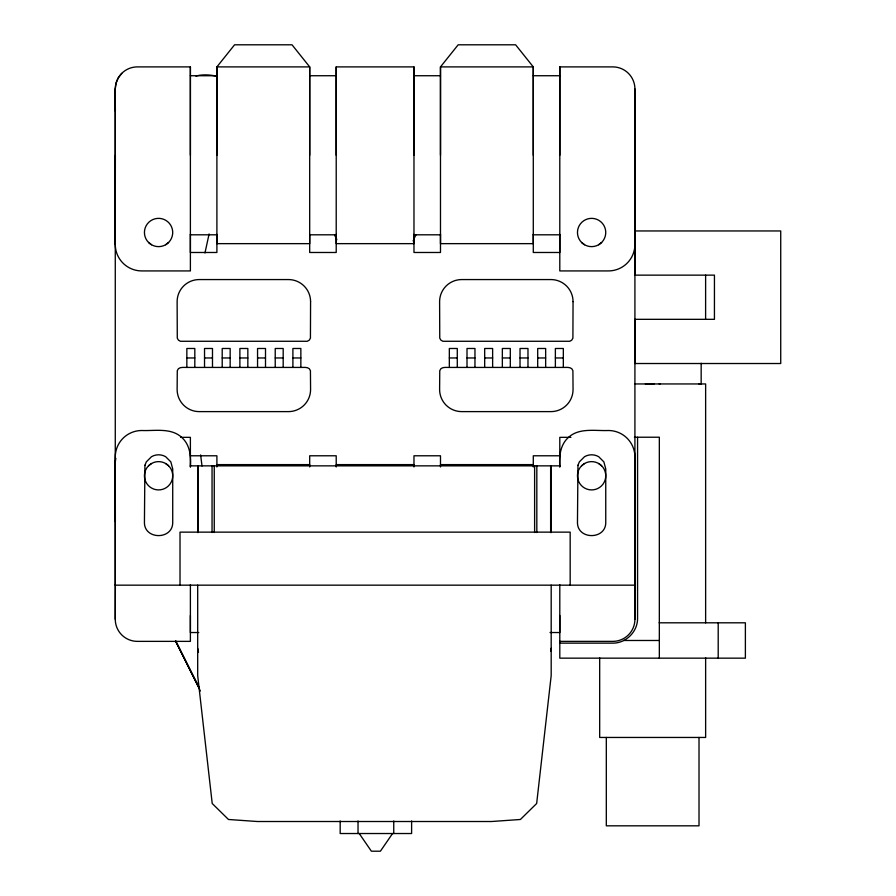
<?xml version="1.0" encoding="UTF-8"?>
<svg xmlns="http://www.w3.org/2000/svg" width="896" height="896" viewBox="0 0 896 896"><rect width="100%" height="100%" fill="white"/><g stroke="black" fill="none" stroke-linecap="round" stroke-linejoin="round"><path stroke-width="1.34" d="M190.389 584.752L190.389 641.368L137.368 641.368A22.098 22.098 0 0 1 115.27 619.282L115.27 88.984L116.021 83.272L118.227 77.941L121.744 73.36M186.85 367.427L300.854 367.427C304.114 367.539 309.31 366.464 310.43 370.698L310.576 389.525A22.098 22.098 0 0 1 288.49 411.611L199.226 411.611A22.098 22.098 0 0 1 177.128 389.525L177.285 370.698C178.405 366.464 183.602 367.539 186.85 367.427L186.85 348.488L194.813 348.488L194.813 367.427M190.389 466.95L190.389 437.338L180.667 437.338M190.389 234.338L190.389 252.482L216.899 252.482L216.899 234.338M190.389 155.266L190.389 66.898L137.368 66.898A22.098 22.098 0 0 0 115.27 88.984L115.27 244.418A26.51 26.51 0 0 0 141.781 270.928L190.389 270.928L190.389 66.898M204.534 367.427L204.534 348.488L212.486 348.488L212.486 367.427M216.899 466.95L216.899 455.784L190.389 455.784M216.899 155.266L216.899 66.898L234.573 44.8L292.018 44.8L309.691 66.898L309.691 243.645L216.899 243.645L216.899 66.898L309.691 66.898L309.691 155.266M222.208 367.427L222.208 348.488L230.16 348.488L230.16 367.427M239.882 367.427L239.882 348.488L247.834 348.488L247.834 367.427M257.555 367.427L257.555 348.488L265.507 348.488L265.507 367.427M275.229 367.427L275.229 348.488L283.181 348.488L283.181 367.427M292.902 367.427L292.902 348.488L300.854 348.488L300.854 367.427M309.691 466.95L309.691 455.784L336.213 455.784L336.213 466.95M309.691 234.338L309.691 252.482L336.213 252.482L336.213 234.338M336.213 155.266L336.213 66.898L413.974 66.898L413.974 243.645L336.213 243.645L336.213 66.898M340.178 820.971L340.178 833.526L411.611 833.526L411.611 820.971M358.03 833.526L358.03 820.971M393.747 833.526L393.747 820.971M413.974 466.95L413.974 455.784L440.485 455.784L440.485 466.95M413.974 234.338L413.974 252.482L440.485 252.482L440.485 234.338M413.974 155.266L413.974 66.898M440.485 155.266L440.485 66.898L458.17 44.8L515.614 44.8L533.288 66.898L533.288 243.645L440.485 243.645L440.485 66.898L533.288 66.898L533.288 155.266M449.333 367.427L563.326 367.427C566.586 367.539 571.782 366.464 572.902 370.698L573.048 389.525A22.098 22.098 0 0 1 550.962 411.611L461.698 411.611A22.098 22.098 0 0 1 439.611 389.525L439.757 370.698C440.877 366.464 446.074 367.539 449.333 367.427L449.333 348.488L457.285 348.488L457.285 367.427M467.006 367.427L467.006 348.488L474.958 348.488L474.958 367.427M484.68 367.427L484.68 348.488L492.632 348.488L492.632 367.427M502.354 367.427L502.354 348.488L510.306 348.488L510.306 367.427M520.027 367.427L520.027 348.488L527.979 348.488L527.979 367.427M533.288 466.95L533.288 455.784L559.798 455.784M533.288 234.338L533.288 252.482L559.798 252.482L559.798 234.338M537.701 367.427L537.701 348.488L545.653 348.488L545.653 367.427M555.374 367.427L555.374 348.488L563.326 348.488L563.326 367.427M559.798 584.752L559.798 658.157L745.382 658.157L745.382 622.81L659.142 622.81M559.798 466.95L559.798 437.338L570.909 437.338M559.798 155.266L559.798 66.898L612.819 66.898A22.098 22.098 0 0 1 634.917 88.984L634.917 275.139L714.448 275.139L714.437 319.334L634.917 319.323L634.917 363.518L780.73 363.518L780.73 230.955L634.917 230.955M599.682 657.81L599.682 737.453L705.634 737.453L705.634 657.81M606.312 737.453L606.312 825.821L699.014 825.821L699.014 737.453M559.798 641.368L612.819 641.368A22.098 22.098 0 0 0 634.917 619.282L634.917 88.984M637.571 437.226L637.571 618.565C637.594 631.691 626.114 643.171 612.998 643.138L559.798 643.138M659.333 658.157L659.333 437.226L634.446 437.226M701.165 363.238L701.165 383.947L700.482 383.947M705.634 622.877L705.634 383.947L635.107 383.947M705.611 319.334L705.622 275.139M718.2 658.157L718.2 622.81M634.827 508.805L634.917 463.848M115.27 619.282L115.36 584.237M115.27 244.418L115.36 155.266M550.659 651.034L551.186 648.29M204.96 252.986L209.104 233.957M392.56 833.526L380.397 851.2L371.392 851.2L359.218 833.526M165.648 244.742L168.571 242.491M148.579 465.774L151.502 463.523A14.134 14.134 0 0 1 172.715 475.765A14.134 14.134 0 0 1 151.502 488.018A14.134 14.134 0 0 1 151.502 463.523M598.685 244.742L601.608 242.491M581.616 465.774L584.539 463.523A14.134 14.134 0 0 1 605.752 475.765A14.134 14.134 0 0 1 584.539 488.018A14.134 14.134 0 0 1 584.539 463.523M645.344 383.947L654.114 383.947M190.389 75.734L216.899 75.734M309.691 75.734L336.213 75.734M413.974 75.734L440.485 75.734M533.288 75.734L559.798 75.734M190.389 234.808L216.899 234.808M309.691 234.808L336.213 234.808M413.974 234.808L440.485 234.808M533.288 234.808L559.798 234.808M186.85 357.963L194.813 357.963M204.534 357.963L212.486 357.963M222.208 357.963L230.16 357.963M239.882 357.963L247.834 357.963M257.555 357.963L265.507 357.963M275.229 357.963L283.181 357.963M292.902 357.963L300.854 357.963M449.333 357.963L457.285 357.963M467.006 357.963L474.958 357.963M484.68 357.963L492.632 357.963M502.354 357.963L510.306 357.963M520.027 357.963L527.979 357.963M537.701 357.963L545.653 357.963M555.374 357.963L563.326 357.963M699.675 383.947L698.936 383.947M216.899 464.621L309.691 464.621M336.213 464.621L413.974 464.621M440.485 464.621L533.288 464.621M190.389 465.853L559.798 465.853M634.917 585.166L115.27 585.166L115.27 457.016A26.51 26.51 0 0 1 141.781 430.506C155.422 431.054 171.875 427.347 182.627 438.267C190.232 445.715 190.994 456.758 190.389 466.771M198.766 632.531L190.389 632.531L190.389 615.485M550.032 632.531L559.798 632.531L559.798 615.485M623.65 640.483L659.333 640.483M659.154 383.947L660.072 383.947M581.616 242.491A14.134 14.134 0 0 0 605.27 236.152A14.134 14.134 0 0 0 587.955 218.837A14.134 14.134 0 0 0 581.616 242.491L584.539 244.742M598.685 463.523L601.608 465.774M148.579 242.491A14.134 14.134 0 0 0 172.234 236.152A14.134 14.134 0 0 0 154.918 218.837A14.134 14.134 0 0 0 148.579 242.491L151.502 244.742M165.648 463.523L168.571 465.774M175.616 641.267L199.416 688.453M175.683 640.909L199.461 688.218M175.616 640.965L200.379 690.984M197.691 648.29L198.486 652.4M200.614 454.933L202.014 466.043M634.917 619.282L634.917 457.016A26.51 26.51 0 0 0 608.406 430.506C594.765 431.054 578.301 427.347 567.56 438.267C559.955 445.715 559.194 456.758 559.798 466.771M115.27 88.984L115.36 111.082M634.827 199.461L634.917 243.645M115.27 464.621L115.36 521.752M570.17 585.166L570.17 532.134L180.018 532.134L180.018 585.166M559.798 66.898L559.798 270.928L608.406 270.928A26.51 26.51 0 0 0 634.917 244.418M551.186 465.853L551.186 532.515M551.186 585.166L551.186 675.606L536.659 803.51L520.397 819.482L491.546 821.509L257.331 821.509L228.48 819.482L212.218 803.51L197.691 675.606L197.691 585.166M551.051 465.853L551.051 532.515M550.637 465.853L550.637 532.515M536.827 465.853L536.827 532.515M534.621 465.853L534.621 532.515M214.256 465.853L214.256 532.515M212.05 465.853L212.05 532.515M198.251 465.853L198.251 532.515M197.826 465.853L197.826 532.515M197.691 465.853L197.691 532.515M195.888 76.048A27.474 14.963 12.3 0 1 215.88 76.093M413.123 240.957A39.771 39.771 0 0 1 415.901 235.077M334.544 235.077A39.771 39.771 0 0 1 336.84 239.747M115.27 463.848A26.51 26.51 0 0 1 115.853 458.326M310.576 301.65L310.43 338.15L309.288 340.133L307.306 341.275L180.41 341.275L178.427 340.133L177.285 338.15L177.128 301.65A22.098 22.098 0 0 1 199.226 279.563L288.49 279.563A22.098 22.098 0 0 1 310.576 301.65M573.048 301.65L572.902 338.15L571.76 340.133L569.778 341.275L442.882 341.275L440.899 340.133L439.757 338.15L439.611 301.65A22.098 22.098 0 0 1 461.698 279.563L550.962 279.563A22.098 22.098 0 0 1 573.048 301.65M144.917 465.282L144.435 521.965C143.741 540.12 173.398 540.12 172.715 521.965L172.715 468.933L170.822 461.866L165.648 456.691A14.134 14.134 0 0 0 151.502 456.691L146.328 461.866L144.917 465.282M577.954 465.282L577.472 521.965C576.778 540.12 606.435 540.12 605.752 521.965L605.752 468.933L603.859 461.866L598.685 456.691A14.134 14.134 0 0 0 584.539 456.691L579.365 461.866L577.954 465.282"/></g></svg>
